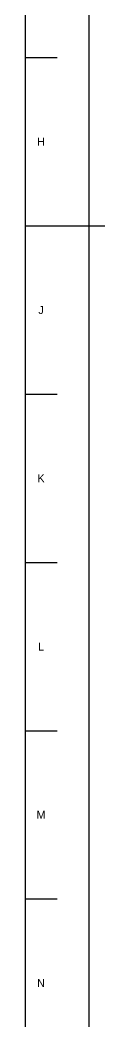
# Model space of a CAD drawing. Extents: x 0 to 2378, y 0 to 1682.
# Drawn here: x 0 to 50, y 344 to 970 of the extents above; entities that cross this region are included whole.
import ezdxf
from ezdxf.enums import TextEntityAlignment as Align

# ---------------------------------------------------------------- set-up
doc = ezdxf.new("R2010")
doc.units = 0
for name, color, linetype in [('FINA', 7, 'CONTINUOUS'), ('NORMA', 7, 'CONTINUOUS'), ('TEXTO', 7, 'CONTINUOUS')]:
    doc.layers.add(name, color=color, linetype=linetype)

msp = doc.modelspace()

# ---------------------------------------------------------------- linework, layer by layer
at = {"layer": 'FINA'}
for p, q in [((0, 1682), (0, 0)), ((0, 946.125), (20, 946.125)), ((0, 841), (20, 841)), ((0, 735.875), (20, 735.875)), ((0, 630.75), (20, 630.75)), ((0, 525.625), (20, 525.625)), ((0, 420.5), (20, 420.5))]:
    msp.add_line(p, q, dxfattribs=at)
at = {"layer": 'NORMA'}
for p, q in [((40, 1662), (40, 20)), ((0, 841), (50, 841))]:
    msp.add_line(p, q, dxfattribs=at)

# ---------------------------------------------------------------- texts
at = {"layer": 'TEXTO'}
for s, p in [('H', (10, 893.5625)), ('J', (10, 788.4375)), ('K', (10, 683.3125)), ('L', (10, 578.1875)), ('M', (10, 473.0625)), ('N', (10, 367.9375))]:
    msp.add_text(s, height=5, dxfattribs=at).set_placement(p, align=Align.MIDDLE_CENTER)

doc.saveas('drawing.dxf')
